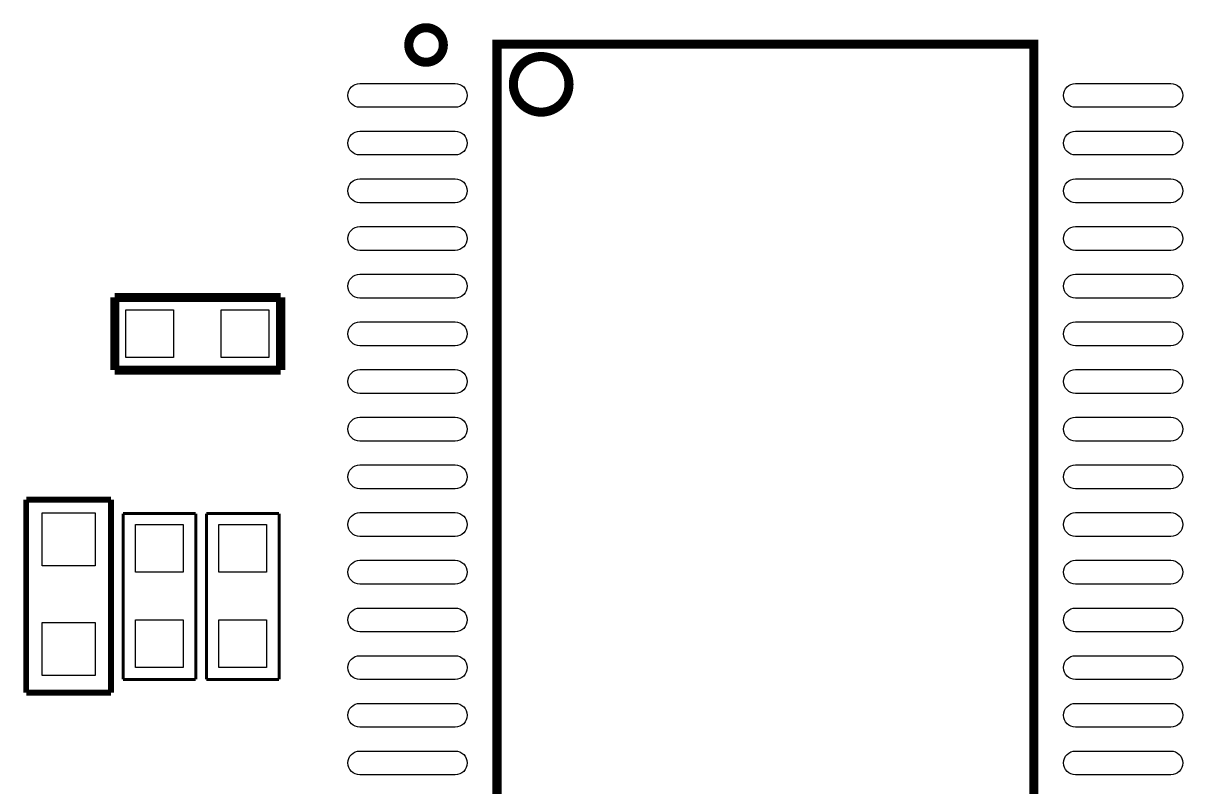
# Model space of a CAD drawing. Extents: x -6 to 176, y 0 to 129.
# Drawn here: x 77.09 to 96.53, y 30.45 to 43.27 of the extents above; entities that cross this region are included whole.
import ezdxf

# ---------------------------------------------------------------- set-up
doc = ezdxf.new("R2010")
doc.units = 0
doc.layers.add('PG_SILKSCREEN_TOP', color=85, linetype='CONTINUOUS')
doc.layers.add('PIN_TOP', color=69, linetype='CONTINUOUS')

msp = doc.modelspace()

# ---------------------------------------------------------------- linework, layer by layer
at = {"layer": 'PG_SILKSCREEN_TOP', "const_width": 0.1524}
for points in [[(84.13496, 42.9006, 1), (83.55584, 42.9006, 1), (84.13496, 42.9006)], [(86.242144, 42.2402, 1), (85.309456, 42.2402, 1), (86.242144, 42.2402)]]:
    msp.add_lwpolyline(points, format="xyb", dxfattribs=at)
at = {"layer": 'PG_SILKSCREEN_TOP'}
for points, const_width in [([(85.034882, 42.915078), (94.035118, 42.915078), (94.035118, 24.394922), (85.034882, 24.394922), (85.034882, 42.915078)], 0.1524), ([(78.6257, 37.445442), (78.6257, 38.664642)], 0.1524), ([(78.6257, 38.664642), (81.407, 38.664642)], 0.1524), ([(81.407, 38.664642), (81.407, 37.445442)], 0.1524), ([(81.407, 37.445442), (78.6257, 37.445442)], 0.1524), ([(77.1398, 35.273996), (78.5622, 35.273996)], 0.100076), ([(77.1398, 32.036004), (77.1398, 35.273996)], 0.100076), ([(78.5622, 35.273996), (78.5622, 32.036004)], 0.100076), ([(78.7654, 32.258), (78.7654, 35.0393)], 0.0508), ([(78.7654, 35.0393), (79.9846, 35.0393)], 0.0508), ([(79.9846, 35.0393), (79.9846, 32.258)], 0.0508), ([(80.1624, 32.258), (80.1624, 35.0393)], 0.0508), ([(80.1624, 35.0393), (81.3816, 35.0393)], 0.0508), ([(81.3816, 35.0393), (81.3816, 32.258)], 0.0508), ([(79.9846, 32.258), (78.7654, 32.258)], 0.0508), ([(81.3816, 32.258), (80.1624, 32.258)], 0.0508), ([(78.5622, 32.036004), (77.1398, 32.036004)], 0.100076)]:
    msp.add_lwpolyline(points, dxfattribs=dict(at, const_width=const_width))
at = {"layer": 'PIN_TOP'}
for points in [[(84.334985, 41.855009), (82.735039, 41.855009, -1), (82.735039, 42.255059), (84.334985, 42.255059, -1)], [(96.334961, 41.855009), (94.735015, 41.855009, -1), (94.735015, 42.255059), (96.334961, 42.255059, -1)], [(84.334985, 41.054909), (82.735039, 41.054909, -1), (82.735039, 41.454959), (84.334985, 41.454959, -1)], [(96.334961, 41.054909), (94.735015, 41.054909, -1), (94.735015, 41.454959), (96.334961, 41.454959, -1)], [(84.334985, 40.255063), (82.735039, 40.255063, -1), (82.735039, 40.655113), (84.334985, 40.655113, -1)], [(96.334961, 40.255063), (94.735015, 40.255063, -1), (94.735015, 40.655113), (96.334961, 40.655113, -1)], [(84.334985, 39.454963), (82.735039, 39.454963, -1), (82.735039, 39.855013), (84.334985, 39.855013, -1)], [(96.334961, 39.454963), (94.735015, 39.454963, -1), (94.735015, 39.855013), (96.334961, 39.855013, -1)], [(84.334985, 38.654863), (82.735039, 38.654863, -1), (82.735039, 39.054913), (84.334985, 39.054913, -1)], [(96.334961, 38.654863), (94.735015, 38.654863, -1), (94.735015, 39.054913), (96.334961, 39.054913, -1)], [(84.334985, 37.855017), (82.735039, 37.855017, -1), (82.735039, 38.255067), (84.334985, 38.255067, -1)], [(96.334961, 37.855017), (94.735015, 37.855017, -1), (94.735015, 38.255067), (96.334961, 38.255067, -1)], [(84.334985, 37.054917), (82.735039, 37.054917, -1), (82.735039, 37.454967), (84.334985, 37.454967, -1)], [(96.334961, 37.054917), (94.735015, 37.054917, -1), (94.735015, 37.454967), (96.334961, 37.454967, -1)], [(84.334985, 36.255071), (82.735039, 36.255071, -1), (82.735039, 36.655121), (84.334985, 36.655121, -1)], [(96.334961, 36.255071), (94.735015, 36.255071, -1), (94.735015, 36.655121), (96.334961, 36.655121, -1)], [(84.334985, 35.454971), (82.735039, 35.454971, -1), (82.735039, 35.855021), (84.334985, 35.855021, -1)], [(96.334961, 35.454971), (94.735015, 35.454971, -1), (94.735015, 35.855021), (96.334961, 35.855021, -1)], [(84.334985, 34.654871), (82.735039, 34.654871, -1), (82.735039, 35.054921), (84.334985, 35.054921, -1)], [(96.334961, 34.654871), (94.735015, 34.654871, -1), (94.735015, 35.054921), (96.334961, 35.054921, -1)], [(84.334985, 33.855025), (82.735039, 33.855025, -1), (82.735039, 34.255075), (84.334985, 34.255075, -1)], [(96.334961, 33.855025), (94.735015, 33.855025, -1), (94.735015, 34.255075), (96.334961, 34.255075, -1)], [(84.334985, 33.054925), (82.735039, 33.054925, -1), (82.735039, 33.454975), (84.334985, 33.454975, -1)], [(96.334961, 33.054925), (94.735015, 33.054925, -1), (94.735015, 33.454975), (96.334961, 33.454975, -1)], [(84.334985, 32.255079), (82.735039, 32.255079, -1), (82.735039, 32.655129), (84.334985, 32.655129, -1)], [(96.334961, 32.255079), (94.735015, 32.255079, -1), (94.735015, 32.655129), (96.334961, 32.655129, -1)], [(84.334985, 31.454979), (82.735039, 31.454979, -1), (82.735039, 31.855029), (84.334985, 31.855029, -1)], [(96.334961, 31.454979), (94.735015, 31.454979, -1), (94.735015, 31.855029), (96.334961, 31.855029, -1)], [(84.334985, 30.654879), (82.735039, 30.654879, -1), (82.735039, 31.054929), (84.334985, 31.054929, -1)], [(96.334961, 30.654879), (94.735015, 30.654879, -1), (94.735015, 31.054929), (96.334961, 31.054929, -1)]]:
    msp.add_lwpolyline(points, format="xyb", close=True, dxfattribs=at)
for points in [[(78.80985, 37.654992), (78.80985, 38.455092), (79.60995, 38.455092), (79.60995, 37.654992)], [(80.41005, 37.654992), (80.41005, 38.455092), (81.21015, 38.455092), (81.21015, 37.654992)], [(78.2955, 34.162746), (77.4065, 34.162746), (77.4065, 35.051746), (78.2955, 35.051746)], [(78.97495, 34.85515), (79.77505, 34.85515), (79.77505, 34.05505), (78.97495, 34.05505)], [(80.37195, 34.85515), (81.17205, 34.85515), (81.17205, 34.05505), (80.37195, 34.05505)], [(78.97495, 33.255204), (79.77505, 33.255204), (79.77505, 32.455104), (78.97495, 32.455104)], [(80.37195, 33.255204), (81.17205, 33.255204), (81.17205, 32.455104), (80.37195, 32.455104)], [(78.2955, 32.3215), (77.4065, 32.3215), (77.4065, 33.2105), (78.2955, 33.2105)]]:
    msp.add_lwpolyline(points, close=True, dxfattribs=at)

doc.saveas('drawing.dxf')
